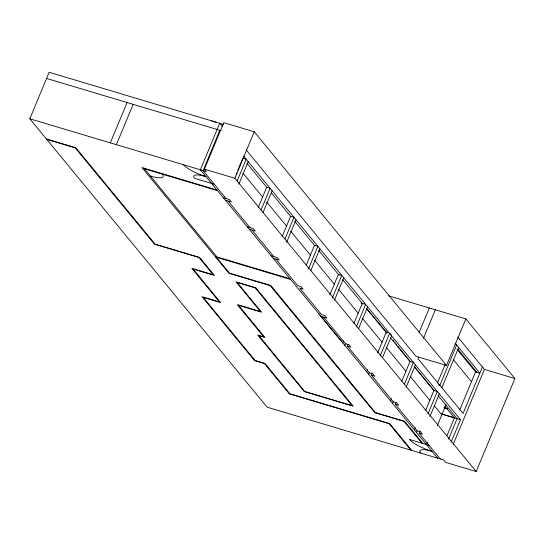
<?xml version="1.0" encoding="UTF-8"?>
<svg xmlns="http://www.w3.org/2000/svg" width="542" height="542" viewBox="0 0 542 542"><rect width="100%" height="100%" fill="white"/><g stroke="black" fill="none" stroke-linecap="round" stroke-linejoin="round"><path stroke-width="0.81" d="M219.808 130.263L203.094 170.655L200.357 169.788L219.706 123.291L222.396 126.55M223.494 124.423L49.146 72.276L29.803 118.779L206.414 171.597L204.409 169.158L223.765 122.661L254.252 131.781L446.486 365.41L465.842 318.913L388.871 295.891M110.311 142.851L127.092 102.533M116.367 144.667L133.156 104.342M236.197 174.131L236.834 172.607M237.789 170.317L238.419 168.792M238.737 168.034L242.823 158.223L246.203 159.233L237.166 180.947M465.842 318.913L514.9 378.533L476.188 471.526L234.896 178.277L254.252 131.781M238.839 184.158L248.209 161.672M258.182 207.742L266.711 187.254L270.092 188.27L261.054 209.978M263.06 212.417L272.098 190.703M282.084 236.793L290.614 216.305L294.001 217.322L284.963 239.029M286.643 242.24L296.007 219.754M306.284 265.052L314.495 245.33L317.89 246.346L308.527 268.832M310.857 270.492L319.895 248.778M329.848 294.841L338.377 274.354L341.778 275.37L332.415 297.856M334.421 300.295L343.784 277.809M343.763 340.62L342.808 342.91L318.92 313.872M344.814 345.349L345.769 343.059M354.055 323.113L362.266 303.385M372.334 372.896L371.378 375.186L374.773 376.202L372.767 373.763L369.373 372.747L347.49 346.148L348.12 344.617M356.29 326.887L365.647 304.401L360.931 302.985M358.614 328.547L367.652 306.84M366.704 371.947L367.652 369.658M368.709 374.387L369.339 372.855M377.632 352.91L386.311 332.063L366.419 308.384M380.118 356.108L389.705 333.079L391.71 335.512L382.442 357.774M390.586 400.972L391.541 398.682M419.054 332.585L429.318 308.012M392.591 403.411L393.546 401.121M401.832 381.175L410.043 361.453L397.855 346.331M420.111 430.958L419.156 433.248L422.55 434.257L420.545 431.825L417.15 430.809L395.267 404.21L395.897 402.686M404.4 384.176L413.438 362.469L410.043 361.453L390.694 337.944M423.417 338.465L435.355 309.794M406.08 387.394L415.443 364.901M418.675 357.205L418.031 358.757L463.051 413.478L482.407 366.981M414.474 430.009L415.429 427.719M416.48 432.448L417.116 430.917M425.721 410.213L433.932 390.484L414.183 366.487L433.932 390.484L437.319 391.5L427.963 413.986M437.496 382.889L445.118 364.583M429.969 416.425L439.332 393.939M441.893 387.76L458.681 347.442M426.432 444.542L427.387 442.252M437.36 425.504L445.89 405.016M447.001 435.673L454.42 417.835L444.819 406.161M459.724 409.908L475.558 371.873L457.048 349.373M448.566 439.122L457.096 418.634L438.031 395.47M451.12 442.137L460.483 419.65L243.615 156.096M453.18 444.433L484.412 369.414L457.814 337.083M211.726 120.9L216.333 122.275M454.42 417.835L441.486 413.973L460.483 419.65M46.592 78.454L221.163 130.669M204.409 169.158L234.896 178.277M214.239 184.205L194.632 178.338A19.227 4.519 22.6 0 1 194.097 175.615L194.72 175.242A19.227 4.519 22.6 0 1 199.91 175.174L205.96 176.597L199.056 174.138A19.227 4.519 22.6 0 1 190.337 169.91L188.494 168.806A19.227 4.519 22.6 0 1 183.426 164.721M46.429 138.989L75.812 147.776L155.073 244.103L199.639 257.43L214.442 275.424L193.054 269.028L220.655 302.578L203.189 297.348L255.153 360.505L264.957 363.438L289.909 393.763L389.732 423.62L411.791 450.429M216.99 189.998L141.95 167.553L228.934 273.27L270.112 285.587L374.813 412.672L404.041 421.412L421.974 443.207M46.72 139.348L75.216 147.871L154.477 244.191L199.043 257.525L213.257 274.801L191.868 268.398L219.469 301.948L202.003 296.725L254.557 360.599L264.361 363.533L289.313 393.851L389.136 423.708L410.904 450.165M144.497 168.86L217.579 190.716M223.365 197.742L229.415 199.558L231.42 201.99L225.37 200.181M247.254 226.78L253.31 228.588L255.316 231.028L249.259 229.219M271.156 255.824L277.219 257.64L279.225 260.079L273.161 258.263M289.997 278.73L216.915 256.867L143.908 168.142M215.547 256.996L290.587 279.442M455.158 344.549L456.676 345.003L439.887 385.321L438.376 384.874M386.311 332.063L388.35 332.673M320.939 316.318L327.002 318.127L324.997 315.688L321.589 314.672L299.712 288.087L303.107 289.103L301.101 286.664L297.707 285.648L275.831 259.062M484.412 369.414L514.9 378.533M475.558 371.873L479.839 373.153L455.077 343.059M446.486 365.41L415.999 356.29L246.19 149.917M347.49 346.148L350.87 347.158L348.865 344.719L345.484 343.709L323.594 317.111M395.267 404.21L398.661 405.226L396.656 402.787L393.262 401.771L371.378 375.186M429.108 445.341L409.495 439.474A19.227 4.519 22.6 0 0 432.035 451.351A19.227 4.519 22.6 0 0 420.707 453.092M476.188 471.526L445.707 462.407L443.702 459.968L267.07 407.144L29.79 118.773M457.766 349.102L476.804 372.246M453.491 359.827L471.479 381.683M246.962 163.257L267.098 187.735M271.386 192.938L290.742 216.468M294.753 221.332L314.922 245.858M318.635 250.357L339.109 275.248M342.869 279.814L362.754 303.981M366.514 308.554L386.934 333.371M242.877 173.061L262.626 197.064M266.772 202.098L286.528 226.109M290.668 231.143L310.41 255.14M314.55 260.167L334.292 284.157M338.432 289.191L358.181 313.195M362.327 318.229L382.076 342.232M386.216 347.266L405.958 371.256M410.104 376.29L429.853 400.294M434.474 405.917L441.805 414.826M203.033 170.588L226.041 198.541M228.047 200.98L249.93 227.579M251.935 230.018L273.825 256.623M419.156 433.248L440.314 458.959M200.357 169.788L437.638 458.159M422.868 443.471L404.637 421.324L375.41 412.577L270.885 285.546L229.53 273.182L216.434 257.267M161.733 173.474L162.322 174.192A20.244 4.763 22.6 0 1 150.398 176.028M393.086 340.417L394.142 341.731M395.206 343.045L396.791 345.017M447.258 408.749L444.013 407.78L447.258 408.749M255.797 287.795L236.014 281.874L260.431 311.555L237.26 304.624L263.798 336.88L257.741 335.071L304.225 391.554L353.242 406.215L255.797 287.795M255.201 287.883L237.2 282.497L261.617 312.178L238.446 305.248L264.991 337.503L258.927 335.694L304.821 391.466L352.056 405.592L255.201 287.883"/></g></svg>
